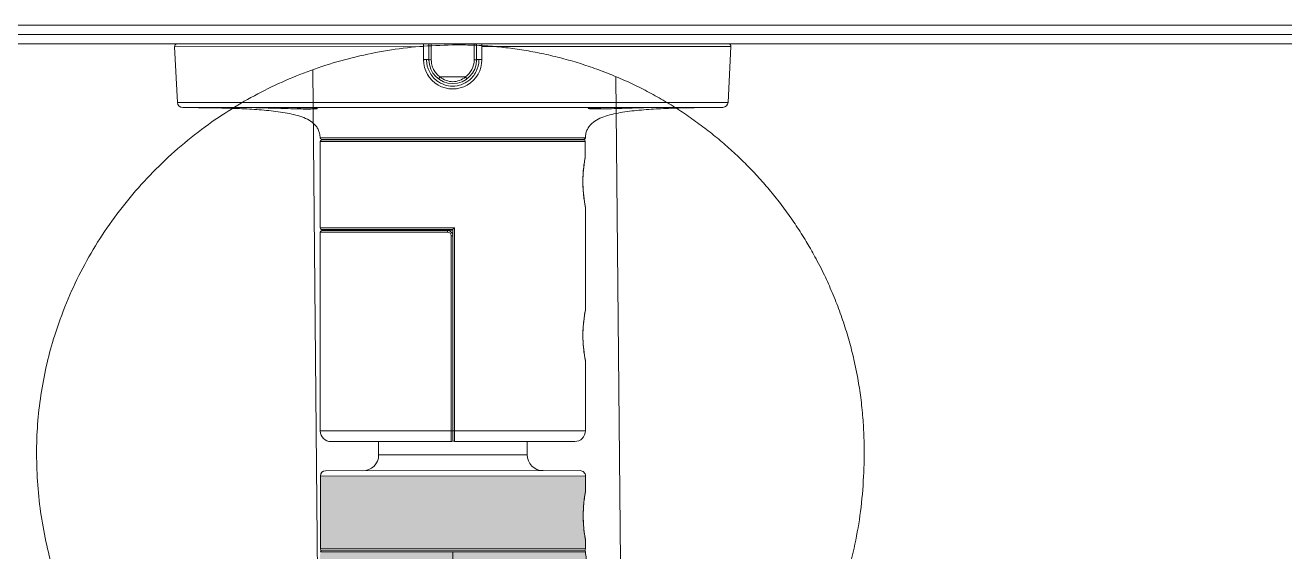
# Model space of a CAD drawing. Header units: inches. Extents: x 0.9 to 36.3, y 0.7 to 23.3.
# Drawn here: x 17.9165 to 18.1405, y 7.2178 to 7.3114 of the extents above; entities that cross this region are included whole.
import ezdxf

# ---------------------------------------------------------------- set-up
doc = ezdxf.new("R2010")
doc.units = ezdxf.units.IN
doc.layers.add('CCTV', color=38, linetype='Continuous', lineweight=0)
doc.layers.add('Receptacles', color=170, linetype='Continuous', lineweight=15)
doc.layers.add('PDF_Geometry', color=7, linetype='Continuous', lineweight=9, true_color=0x777777)

msp = doc.modelspace()

# ---------------------------------------------------------------- hatches: boundary and pattern name
at = {"layer": 'CCTV', "linetype": 'ByBlock', "ltscale": 0.001, "transparency": 33554559}
h = msp.add_hatch(color=256, dxfattribs=at)
h.paths.add_polyline_path([(17.98217609498237, 7.231224787635432), (17.969014507639, 7.231219945545893), (17.96901925871673, 7.218305743076437), (17.98229818891895, 7.218310628335891)])
h.paths.add_polyline_path([(18.00623159200993, 7.231233637545964), (17.98217609498237, 7.231224787635432), (17.98229818891895, 7.218310628335891), (18.00635368594651, 7.218319478246423)])
h.paths.add_polyline_path([(18.01580583590299, 7.222660397056694), (18.01575516850992, 7.224167321126314), (18.01575038228493, 7.224167319362001, -0.01661325412865266), (18.01580049588531, 7.225686806362225, -0.02587528531931928), (18.01608930032993, 7.228118149041117, -0.003239598844110951), (18.01614530025248, 7.228434004632236), (18.01614766005189, 7.228446786876345), (18.01614663343993, 7.231237285245678), (18.00623159200993, 7.231233637545964), (18.00635368594651, 7.218319478246423), (18.01615138451768, 7.218323082776218), (18.0161508087379, 7.219888145894144), (18.01614608865216, 7.219939484800635), (18.0160878455309, 7.220270283832809), (18.01594555516673, 7.22122593912229)])
edge = h.paths.add_edge_path()
edge.add_spline(control_points=[(18.02202316602675, 7.21050130903677), (18.0212172985681, 7.210705152164126), (18.01966456663593, 7.211385377593272), (18.01777016642028, 7.213069212021777), (18.01652281698756, 7.215276146169712), (18.01618685127097, 7.216937317003731), (18.01615651539999, 7.217768081979022)], knot_values=[0, 0, 0, 0, 0.2500887094000001, 0.5000205839, 0.7498902398, 1, 1, 1, 1], degree=3, periodic=0)
edge.add_line((18.01615651617797, 7.217768068218069), (17.99258552577902, 7.217759471479943))
edge.add_line((17.99258552577902, 7.217759471479942), (17.99258820000835, 7.210490480043376))
edge.add_spline(control_points=[(17.99258820000906, 7.210490480043378), (17.99461464360553, 7.210491225562988), (17.99853263438072, 7.210493467880619), (18.0033245535409, 7.210487215661351), (18.0069099005028, 7.210474281983151), (18.00936630838224, 7.210464316543506), (18.011648624248, 7.210457128136541), (18.01373907599886, 7.210454826572056), (18.01561492727497, 7.21045743308491), (18.01725636388134, 7.210463777435484), (18.0184721882561, 7.210472503139092), (18.01932252406289, 7.210480406335938), (18.01987008016184, 7.210485849046114), (18.02035764201934, 7.210490526923683), (18.02078447807063, 7.210494400706667), (18.02114956526849, 7.210497387939801), (18.02145142877833, 7.210499585472286), (18.02166342704776, 7.210500488991761), (18.02179972049552, 7.210501197643394), (18.02187846645923, 7.210500856118463), (18.02193651524638, 7.210502306475915), (18.02198642210082, 7.210499206923627), (18.02200172387324, 7.210504698246952), (18.02202494260231, 7.210498955158974), (18.02202316602675, 7.21050130903677)], knot_values=[0, 0, 0, 0, 0.2065328151, 0.3993171763, 0.4883866559, 0.5719495552, 0.6496735167000001, 0.7209987322, 0.7850059128, 0.8408581334, 0.8882930528, 0.9089243424, 0.9275270456, 0.9441022718, 0.9586178195, 0.9710331638, 0.9813077875, 0.9893982376, 0.9926073148, 0.9952492549, 0.9973167772, 0.9988025987, 0.9996994351, 1, 1, 1, 1], degree=3, periodic=0)
edge = h.paths.add_edge_path()
edge.add_line((17.99258552577902, 7.217759471479942), (17.96901454411089, 7.217750874744999))
edge.add_spline(control_points=[(17.96901453563431, 7.217750722832806), (17.96898480935096, 7.216919937122151), (17.96865006367469, 7.215258522838225), (17.96740433759598, 7.213050676662734), (17.96551117863127, 7.211365452991588), (17.96395894997952, 7.210684086751927), (17.96315323398797, 7.210479651050191)], knot_values=[0, 0, 0, 0, 0.2501097612, 0.4999794149, 0.7499112907, 1, 1, 1, 1], degree=3, periodic=0)
edge.add_spline(control_points=[(17.96315323398797, 7.210479651050095), (17.96316472592038, 7.210482093280975), (17.96321195972134, 7.210476316805464), (17.96331538771596, 7.210481861647603), (17.96348737542998, 7.210478335484714), (17.96372482998081, 7.210478681748077), (17.96402688847063, 7.210476255402705), (17.96455452981338, 7.210472531622477), (17.96536633853507, 7.210465233380111), (17.96652170829353, 7.210454618015133), (17.96792006334629, 7.210445632285809), (17.96956150300034, 7.210440487945993), (17.97143735605025, 7.210439266856239), (17.97352780552656, 7.210443093330825), (17.97668403408102, 7.210455430185553), (17.98103195487979, 7.210477785164505), (17.98664376541533, 7.210489048226632), (17.99056175641249, 7.210489734523785), (17.99258820000906, 7.210490480043378)], knot_values=[0, 0, 0, 0, 0.001197401200000003, 0.004750744600000023, 0.0106017612, 0.01869221139999999, 0.02896683519999999, 0.0413821795, 0.07247295249999997, 0.1117069439, 0.1591418637000001, 0.2149940846, 0.2790012658, 0.3503264817, 0.4280504438, 0.6006828208, 0.7934671834, 1, 1, 1, 1], degree=3, periodic=0)
edge.add_line((17.99258820000835, 7.210490480043378), (17.99258552577902, 7.217759471479942))
edge = h.paths.add_edge_path()
edge.add_spline(control_points=[(18.02202316602675, 7.21050130903677), (18.02202494260231, 7.210498955158974), (18.02200172387324, 7.210504698246952), (18.02198642210082, 7.210499206923627), (18.02193651524638, 7.210502306475915), (18.02187846645923, 7.210500856118463), (18.02179972049552, 7.210501197643394), (18.02166342704776, 7.210500488991761), (18.02145142877833, 7.210499585472286), (18.02114956526849, 7.210497387939801), (18.02078447807063, 7.210494400706667), (18.02035764201934, 7.210490526923683), (18.01987008016184, 7.210485849046114), (18.01932252406289, 7.210480406335938), (18.0184721882561, 7.210472503139092), (18.01725636388134, 7.210463777435484), (18.01561492727497, 7.21045743308491), (18.01373907599886, 7.210454826572056), (18.011648624248, 7.210457128136541), (18.00936630838224, 7.210464316543506), (18.0069099005028, 7.210474281983151), (18.0033245535409, 7.210487215661351), (17.99853263438072, 7.210493467880619), (17.99461464360553, 7.210491225562988), (17.99258820000906, 7.210490480043378)], knot_values=[0, 0, 0, 0, 0.0003005649, 0.0011974013, 0.0026832228, 0.0047507451, 0.0073926852, 0.0106017624, 0.0186922125, 0.0289668362, 0.0413821805, 0.0558977282, 0.0724729544, 0.0910756576, 0.1117069472, 0.1591418666, 0.2149940872, 0.2790012678, 0.3503264833, 0.4280504448, 0.5116133441, 0.6006828237, 0.7934671849, 1, 1, 1, 1], degree=3, periodic=0)
edge.add_line((17.99258820000835, 7.210490480043374), (17.99259582947527, 7.189752344690952))
edge.add_line((17.99259582947527, 7.189752344690953), (18.03817027907172, 7.189769111328578))
edge.add_arc((18.01677699270262, 7.189761240833631), 0.02139328781685965, 0.0210788616115531, 75.8048571540852)
edge = h.paths.add_edge_path()
edge.add_spline(control_points=[(17.99258820000906, 7.210490480043378), (17.99056175641249, 7.210489734523785), (17.98664376541533, 7.210489048226632), (17.98103195487979, 7.210477785164505), (17.97668403408102, 7.210455430185553), (17.97352780552656, 7.210443093330825), (17.97143735605025, 7.210439266856239), (17.96956150300034, 7.210440487945993), (17.96792006334629, 7.210445632285809), (17.96652170829353, 7.210454618015133), (17.96536633853507, 7.210465233380111), (17.96455452981338, 7.210472531622477), (17.96402688847063, 7.210476255402705), (17.96372482998081, 7.210478681748077), (17.96348737542998, 7.210478335484714), (17.96331538771596, 7.210481861647603), (17.96321195972134, 7.210476316805464), (17.96316472592038, 7.210482093280975), (17.96315323398797, 7.210479651050095)], knot_values=[0, 0, 0, 0, 0.2065328166, 0.3993171792, 0.5719495562, 0.6496735183, 0.7209987342, 0.7850059154, 0.8408581363, 0.8882930561, 0.9275270475, 0.9586178205, 0.9710331648, 0.9813077886, 0.9893982388, 0.9952492554, 0.9988025988, 1, 1, 1, 1], degree=3, periodic=0)
edge.add_arc((17.96841466624802, 7.189743448548493), 0.021393287816862, 104.2373005708266, 180.0210788621884)
edge.add_line((17.94702137987892, 7.189735578053329), (17.99259582947527, 7.189752344690952))
edge.add_line((17.99259582947527, 7.189752344690953), (17.99258820000835, 7.210490480043378))

# ---------------------------------------------------------------- linework, layer by layer
at = {"layer": 'CCTV', "linetype": 'ByBlock'}
for p, q in [((17.98736101442898, 7.307556082224023), (17.94308975049501, 7.307539795022622)), ((17.94361352705135, 7.297615403545946), (17.94308975049501, 7.307539795022622)), ((17.98736777299096, 7.308052072430412), (17.98736881337252, 7.305224146037384)), ((17.9883104155065, 7.30805242054157), (17.98831145588895, 7.305224491712837)), ((17.98874402204169, 7.308052579403073), (17.98874507149872, 7.305199984401535)), ((17.99636165090615, 7.305202786776873), (17.99636060144925, 7.308055381383062)), ((17.99679523853308, 7.305227612967576), (17.99679419815066, 7.308055541687535)), ((17.99773684066717, 7.308055887164373), (17.99773788104876, 7.305227960684425)), ((18.04201522810642, 7.307576189266532), (17.99774396417143, 7.307559902065131)), ((18.04149875397007, 7.297651415086149), (18.04201522810642, 7.307576189266532)), ((17.99030258295633, 7.302159727773246), (17.99480636695895, 7.302161384695383)), ((17.94361352705135, 7.297615403545946), (18.04149875397007, 7.297651415086245)), ((17.94455096314238, 7.296722140548384), (18.01676713793972, 7.296749305942514)), ((17.95748435309604, 7.296723297334163), (17.9578760956643, 7.296725121396504)), ((17.95780566433046, 7.296724912997346), (17.95779108632419, 7.296724865006057)), ((17.9578760956643, 7.296725121396504), (17.95851377373124, 7.296726193497507)), ((17.95851377373124, 7.296726193497507), (17.95946659350118, 7.296726450119527)), ((17.95932286151449, 7.296726473036893), (17.95929769193727, 7.296726475401412)), ((17.95946659350118, 7.296726450119527), (17.96080932578356, 7.296725319425208)), ((17.96159136926831, 7.296723825194318), (17.9615245873187, 7.296723981192029)), ((17.96411613903396, 7.29671215709496), (17.96409581923575, 7.296712312241842)), ((17.96643291679435, 7.296681578877136), (17.96637140938716, 7.296682876540606)), ((18.04056197434316, 7.296757462568332), (18.01676713793972, 7.296749305942514)), ((18.02222218241094, 7.29674126278749), (18.02144696611393, 7.29673654642667)), ((18.02222225698214, 7.296741283893825), (18.0229597801382, 7.296744638552662)), ((18.0229597801382, 7.296744638552662), (18.02421658073791, 7.296748483427764)), ((18.02421658073791, 7.296748483427764), (18.02566584713716, 7.296750817529537)), ((18.02566584713716, 7.296750817529537), (18.02666737247386, 7.296751228457213)), ((18.02666737247386, 7.296751228457213), (18.02731518655899, 7.296750458090587)), ((18.01613112426323, 7.291347029535752), (17.96898610399924, 7.291329670234228)), ((18.01612414409004, 7.290702777125007), (17.96899324280795, 7.290685437875728)), ((17.96899888993942, 7.275335615520811), (17.96899324280795, 7.290685437875728)), ((17.96925200572537, 7.29106424020865), (18.0158654266659, 7.291081406067155)), ((17.97108188558339, 7.290969015309644), (17.96925200572537, 7.29106424020865)), ((17.9692759014379, 7.290968347846652), (18.01584127732952, 7.290985478936355)), ((18.01403506364942, 7.290984805561214), (18.01586510529981, 7.291081389106536)), ((18.01612513277122, 7.28801538077923), (18.01612414409004, 7.290702777125007)), ((18.01611651776304, 7.287922807121577), (18.01611641004101, 7.287922261445983)), ((18.0161255705794, 7.288015380576914), (18.01611651788168, 7.287922807724621)), ((18.01574715931398, 7.285104708150692), (18.0157474619858, 7.285113483603601)), ((18.01589730349156, 7.28658310176654), (18.01589785261049, 7.286588487425499)), ((18.01568502079214, 7.283553781719865), (18.01569366686473, 7.283553784909296)), ((18.01574863559156, 7.281993760225186), (18.01569366686464, 7.283553784909296)), ((18.01590009449543, 7.280519171428066), (18.01574735461138, 7.282012322228278)), ((18.01589951204827, 7.280524842075485), (18.0158981577919, 7.28053348904991)), ((18.01605568676479, 7.279528263426643), (18.01590009449543, 7.280519171428066)), ((18.01611964278198, 7.279185527526815), (18.0160548029622, 7.279533304094171)), ((18.01610626487231, 7.279210451167868), (18.01611133229004, 7.279183469274498)), ((18.01611973789405, 7.279185047914881), (18.01611964285739, 7.279185527809362)), ((18.01612885304318, 7.279092509031829), (18.01611973800549, 7.279185047350667)), ((18.01612143479552, 7.279129524305093), (18.01612427446694, 7.279115380513728)), ((18.01613518832836, 7.260682740070342), (18.01612841545629, 7.279092508545995)), ((17.96899888993942, 7.275335615520811), (17.99285060794821, 7.275344390461951)), ((17.99161067502121, 7.274590061071214), (17.96899926761144, 7.274581742434838)), ((17.96901227246598, 7.239232431424552), (17.96899926761144, 7.274581742434838)), ((17.96928152048088, 7.275052926706261), (17.99256446752177, 7.275061492399081)), ((17.99162187254925, 7.274872617093846), (17.96928161651118, 7.274864398212857)), ((17.9720149050271, 7.274865403777563), (17.97196440460875, 7.274915867018484)), ((17.99256449522925, 7.274923445700344), (17.97196441357809, 7.274915867021788)), ((17.99256486077502, 7.273930311715949), (17.99227831265224, 7.273930206296162)), ((17.99229025170599, 7.241789677011264), (17.99227831265224, 7.273930206296162)), ((17.99256444461806, 7.275061494032654), (17.9925782123403, 7.237638584504714)), ((17.99256486077235, 7.273930318958646), (17.99257821233967, 7.237638586200999)), ((17.99285061516683, 7.275344395188659), (17.99286390257893, 7.239241182184545)), ((18.01612651994663, 7.260589918854146), (18.01612641186984, 7.260589372793438)), ((18.01613562270052, 7.260682739859968), (18.01612652006707, 7.260589919464165)), ((18.01590645671933, 7.25924838735075), (18.01590700643765, 7.2592537664316)), ((18.01569352722782, 7.256217148168654), (18.01570220071048, 7.256217151368554)), ((18.0157573081791, 7.254656525166313), (18.01570220071039, 7.256217151368554)), ((18.01575583203957, 7.257768697791557), (18.01575613516923, 7.257777467285434)), ((18.01590924802984, 7.2531806382017), (18.01575602683882, 7.254675053600904)), ((18.01590866538105, 7.253186297833983), (18.01590731075427, 7.253194925998601)), ((18.0160654191179, 7.252188470564539), (18.01590924802984, 7.2531806382017)), ((18.01612964748241, 7.251845149875239), (18.01606453509662, 7.252193500737368)), ((18.01611450929538, 7.251879179685526), (18.016121214536, 7.25184356255277)), ((18.01612974283729, 7.251844670261699), (18.0161296475581, 7.251845150143817)), ((18.01613890809686, 7.251751883816498), (18.01612974295035, 7.251844669690771)), ((18.0161303332924, 7.25179453239989), (18.01613426581375, 7.25177500269981)), ((18.0161430734349, 7.239249737311676), (18.0161384739509, 7.251751883325342)), ((17.99229130406147, 7.239240971446941), (17.99229025170599, 7.241789677011264)), ((17.96901227246598, 7.239232431424552), (17.9925776227905, 7.239241076782333)), ((17.99257762314547, 7.239241076863612), (18.01614307342343, 7.239249768470264)), ((17.97089783517842, 7.237347815597149), (17.99229552309703, 7.237355687711512)), ((17.97938171965541, 7.237350936780574), (17.97938258664039, 7.234994330511364)), ((17.99286111028672, 7.237355895788527), (18.01425881874787, 7.23736376791045)), ((18.00577491310158, 7.237360646719234), (18.00577578008595, 7.235004042076826)), ((17.97938258656848, 7.234994525989032), (17.97938905012533, 7.234994431441498)), ((17.97938905012533, 7.234994431441498), (18.00577578008595, 7.235004042076826)), ((18.01614663343993, 7.231237285245678), (17.969014507639, 7.231219945545893)), ((17.969014507639, 7.231219945545893), (17.96901925871673, 7.218305743076437)), ((18.01520364412993, 7.232179580967697), (17.96995680336101, 7.232162934855909)), ((18.01614663343993, 7.231237285245678), (18.01614766005189, 7.228446786857573)), ((18.01608436332425, 7.228060922159772), (18.01614297910444, 7.228395442448432)), ((18.01613609923948, 7.228381685105239), (18.01614766005189, 7.228446786857573)), ((18.01614297904668, 7.228395442135072), (18.01614293556144, 7.228395206675875)), ((18.01614766005189, 7.22844678685721), (18.01614297910444, 7.228395442448432)), ((18.01614530024472, 7.228434004590168), (18.01614766004973, 7.228446786864643)), ((18.01579796836138, 7.225648182583678), (18.01579986818643, 7.225677351363744)), ((18.01575038228497, 7.224167319362001), (18.01575516851001, 7.224167321126314)), ((18.01580611231584, 7.222652176125136), (18.01575516850992, 7.224167321126314)), ((18.01594555516673, 7.22122593912229), (18.01580504026786, 7.22266856561618)), ((18.0159451059201, 7.221230534066235), (18.01594406867056, 7.221237515385111)), ((18.0160878455309, 7.220270283832809), (18.01594555516673, 7.22122593912229)), ((18.01608768170714, 7.220271384111486), (18.01608723187345, 7.220273940237101)), ((18.01614605565141, 7.219939672232455), (18.0160878455309, 7.220270283832809)), ((17.96901485802486, 7.217750874859489), (18.01615613473952, 7.217768068078952)), ((17.96901925871673, 7.218305743076437), (18.01615138451768, 7.218323082776218)), ((18.01587354901047, 7.218040187768684), (17.96929731551833, 7.218023052579211)), ((17.96932258940826, 7.218023061877366), (18.01586855870841, 7.218040185932773)), ((18.0161508087379, 7.219888145872938), (18.01613919415339, 7.219953221865373)), ((18.01614608687205, 7.219939503819065), (18.01614605565131, 7.219939672232838)), ((18.0161508087379, 7.219888145894158), (18.01614608693476, 7.219939503480207)), ((18.0161508087379, 7.219888145872938), (18.01614839409795, 7.219901194266674)), ((18.0161508087379, 7.219888145872938), (18.01615138451768, 7.218323082776218)), ((17.99258552575279, 7.217759542761671), (17.99259582947527, 7.189752344690957))]:
    msp.add_line(p, q, dxfattribs=at)
at = {"layer": 'CCTV', "linetype": 'ByBlock', "ltscale": 0.001}
msp.add_line((17.94356024335175, 7.308035956488714), (18.04154437030599, 7.308072004413903), dxfattribs=at)
at = {"layer": 'CCTV', "linetype": 'ByBlock'}
for points in [[(17.96080932578356, 7.296725319425208), (17.96196092626705, 7.296722853532428), (17.96261741404086, 7.296720611677122), (17.96331973214809, 7.296717325810336), (17.96408349291092, 7.296712394439014), (17.964909344021, 7.296704909521361), (17.9656698657245, 7.296695218453758), (17.96629592415599, 7.296684333760789), (17.96681882574207, 7.296672324762531), (17.96725298114888, 7.29665932613195), (17.96760402370959, 7.296645697451988), (17.96788002130776, 7.296631731304897), (17.96808936466577, 7.296617757051097), (17.96823773646057, 7.29660434099628), (17.96832848804528, 7.296592555110722)], [(18.01676718922443, 7.296607197190484), (18.01678177750626, 7.296609941149251), (18.01685967900642, 7.296620495838225), (18.01699308570584, 7.296633316739586), (18.01718191437052, 7.296646810144486), (18.01743095898014, 7.296660414643542), (18.01774704378752, 7.296673839106452), (18.01813772160276, 7.296686839141456), (18.01860911984369, 7.296699115761223), (18.01916835335614, 7.296710419157753), (18.0198391232538, 7.296720739287819), (18.02062552329584, 7.296729711619095), (18.02144696611393, 7.29673654642667)], [(18.02731518655899, 7.296750458090587), (18.02768858296556, 7.296748620357706), (18.02776216847875, 7.296747786029153), (18.02781266588612, 7.296746884231291), (18.02783960070474, 7.296746072055159)], [(18.01569366643319, 7.283553784915833), (18.01574625681495, 7.28509579499749), (18.0158960199641, 7.286574867883607), (18.01605189910256, 7.287574839216811), (18.01611651788168, 7.287922807724621)], [(18.01570220027319, 7.25621715137518), (18.01575492858787, 7.257759795943029), (18.01590517160395, 7.25924016355482), (18.01606162897206, 7.260241376000367), (18.01612652006707, 7.260589919464165)], [(18.01575516851001, 7.224167321126226), (18.01580391840842, 7.225665850231012), (18.01594189263572, 7.227097099688462), (18.01608436332425, 7.228060922159772)]]:
    msp.add_lwpolyline(points, dxfattribs=at)
for centre, radius, start, end in [((17.94356041674875, 7.307564635230706), 0.0004713212899053322, 90.02107886189712, 183.0210788595095), ((18.04154454370299, 7.307600683155895), 0.0004713212899053322, 357.0210788642844, 90.02107886189712), ((17.9925533472108, 7.305226052903256), 0.005184534188958653, 180.021078861897, 0.0210834397502321), ((17.99258401726765, 7.30525137557264), 0.00469628299137632, 180.0289582177111, 181.5115554767764), ((17.9925533472108, 7.305226052903256), 0.004241891609147989, 180.021078861897, 0.02107199114614511), ((17.99252335022472, 7.30525164386872), 0.004695591238774982, 358.5249756340183, 0.009657995596492554), ((17.9445549199172, 7.297664777946894), 0.0009426385571777193, 183.0300645343114, 269.7599860866786), ((17.9572308800604, 7.297184001171773), 0.0004664843790165359, 269.6601476703532, 272.8540846686445), ((17.95916276937906, 6.713160243638717), 0.5835662473599202, 89.98675301522552, 90.13324358984853), ((17.95929009008442, 6.29507700157548), 1.00164947199758, 89.87218346276099, 89.99812542739956), ((17.96075817919156, 6.843070954093649), 0.4536536362288094, 89.57845722373814, 89.89476927340628), ((17.9685043373678, 7.297024939837732), 0.0004714702575975047, 227.0530412658312, 268.5620084876032), ((18.01660838485036, 7.297042637121292), 0.0004714702579745618, 271.4801490202595, 312.9891124344527), ((18.0278817221372, 7.297209988975267), 0.0004664800570003075, 267.1854359053106, 270.3820034880413), ((18.04055732502972, 7.29770009680532), 0.0009426385571777193, 270.2822351223016, 357.0120931953398), ((17.96926807150785, 7.291346636154424), 0.0002827929504058902, 183.4366570644659, 266.6866354914861), ((17.96927600539389, 7.290685555125174), 0.0002827927403851234, 90.02106281204894, 180.0210628120435), ((18.01584145531155, 7.290702673303416), 0.0002827927403851234, 0.02106281204354413, 90.02106281204894), ((18.0158488274699, 7.291363773714204), 0.000282792942299164, 273.3552563059255, 356.6055298128781), ((18.01237673043901, 7.288742162051596), 0.003819014578047952, 348.4132268611048, 348.6355607623792), ((17.96928133066876, 7.27533554607677), 0.0002827838877458636, 179.9736711812111, 270.0379379431998), ((17.96928179244142, 7.274581598322692), 0.0002827939678942909, 90.03845289926828, 179.9732603573678), ((17.97163125287143, 7.274582469840565), 0.0004713212899053322, 45.02109779181691, 90.02107886189712), ((17.99162221825545, 7.273929974577447), 0.0009426425798106644, 0.02093220697434084, 90.02107886189712), ((17.97089728574409, 7.239233076678778), 0.001885289618414995, 180.0210009058073, 270.0166971086092), ((18.01425828693427, 7.239249012323109), 0.001885270000420417, 270.0161659073401, 0.0213534663029196), ((17.99229541958548, 7.237638480466513), 0.0002827927739431992, 270.0210788618972, 0.02142252853682874), ((17.99286100457992, 7.23763868962911), 0.0002827922539815523, 180.0212989713325, 270.021183156986), ((17.97655438902412, 7.234993434314957), 0.002828019375979518, 270.0227029339988, 0.0211125548526507), ((18.0086039767912, 7.235005238468782), 0.002828018469157356, 180.0210777899759, 270.0195100450109), ((17.96995715015502, 7.231220292339893), 0.0009426425798106644, 90.02107886189712, 180.021078861897), ((18.01520399092392, 7.231236938451678), 0.0009426425798106644, 0.021078861897063, 90.02107886189712), ((18.03942014476764, 7.224113995587318), 0.02367195697568148, 170.26149513018, 176.2132860238575), ((18.04049163577326, 7.223954605449793), 0.02475498071753646, 169.5749349076788, 170.317393626737), ((18.03863471171353, 7.224173150223796), 0.02288433017144392, 176.3043813266927, 180.014598602503), ((18.04169016294035, 7.224612272018119), 0.02597260497487881, 189.7575485193517, 190.4505250803573), ((17.96929745240671, 7.217740267720197), 0.0002827933805336994, 90.03492954425411, 177.8504202951066), ((17.96930205147154, 7.218305847114637), 0.0002827927739431992, 180.021078861897, 270.0210788618972), ((18.01586859176286, 7.218322978738017), 0.0002827927739431992, 270.0210788618972, 0.021078861897063), ((18.01587360870261, 7.217757271267045), 0.0002827918329031119, 2.183955608162958, 90.0094366477458)]:
    msp.add_arc(centre, radius, start, end, dxfattribs=at)
for points, knots in [([(17.98736881337393, 7.305224144249765), (17.98736880867801, 7.305227479684023), (17.98738680104515, 7.305230333897244), (17.98741070138645, 7.305235297765785), (17.98746276175604, 7.305239098495525), (17.98752903409717, 7.305243166946399), (17.98761168881485, 7.305246094214125), (17.98773256515899, 7.305248860605536), (17.98782559102707, 7.305249309499631), (17.98788745498558, 7.305249003830061)], [0, 0, 0, 0, 0.0192169586, 0.0742979011, 0.1698820137, 0.3023098715, 0.464507381, 0.6435695132, 1, 1, 1, 1]), ([(17.98788745498593, 7.305249003357604), (17.98794113697223, 7.305248738120357), (17.9880201446042, 7.305247676401121), (17.98812113467109, 7.305244484783083), (17.9881867829945, 7.305241492906694), (17.98823862684158, 7.305237852680476), (17.98827875134434, 7.30523414344543), (17.98829771070481, 7.305230227551954), (17.98831145564292, 7.305227200247922), (17.98831145588901, 7.305224491537802)], [0, 0, 0, 0, 0.3779561035, 0.5558412837, 0.712392186, 0.8381444048, 0.9283634277, 0.9809291515, 1, 1, 1, 1]), ([(17.98972132468699, 7.301505832680887), (17.98917283137876, 7.301928781595196), (17.98825433515433, 7.303037473774301), (17.9879076727094, 7.304433498139874), (17.9878893684641, 7.305127494391007)], [0, 0, 0, 0, 0.4994189561, 1, 1, 1, 1]), ([(17.9883114558888, 7.305224492628051), (17.98831145571103, 7.305221678427854), (17.98832587538977, 7.305218696918859), (17.98834552621596, 7.305214626988688), (17.98838721925514, 7.305210932672358), (17.98844075921846, 7.305207253997198), (17.98850819512217, 7.30520429358315), (17.98861084179124, 7.305201182340154), (17.98869088604651, 7.305200192768966), (17.98874507149714, 7.305199984326121)], [0, 0, 0, 0, 0.0193771503, 0.0729541941, 0.1646708853, 0.2918838851, 0.449279287, 0.6269038075, 1, 1, 1, 1]), ([(17.99030258295632, 7.302159727773253), (17.99006467420541, 7.302333965185602), (17.98962564145024, 7.302736776309638), (17.98912682557605, 7.303477127375034), (17.98881634670936, 7.30431379437111), (17.98874609527711, 7.304905374753462), (17.98874503078185, 7.305199984632578)], [0, 0, 0, 0, 0.2500773713, 0.5001500617, 0.7501573115, 1, 1, 1, 1]), ([(17.99636169648716, 7.305202787272316), (17.99636186700067, 7.304618143958821), (17.9960786108998, 7.303429925509802), (17.99528080225841, 7.302506121108406), (17.99480636334768, 7.302161389577131)], [0, 0, 0, 0, 0.4992255516, 1, 1, 1, 1]), ([(17.99721738553576, 7.305130773771134), (17.99719952574971, 7.304436828827617), (17.99685396837085, 7.303040830229582), (17.9959365907614, 7.301931565392648), (17.9953886022757, 7.301508263433162)], [0, 0, 0, 0, 0.5006248036, 1, 1, 1, 1]), ([(17.99636165034064, 7.305202787058414), (17.99642097159686, 7.305203057205157), (17.99650450206842, 7.30520421279026), (17.99660732498229, 7.305207632121762), (17.99666751647019, 7.305210408338956), (17.99671568938408, 7.305213787477721), (17.99675649045415, 7.305216969001636), (17.99677734529255, 7.30522159507681), (17.99679526564606, 7.305224028723126), (17.99679523511325, 7.305227614017758)], [0, 0, 0, 0, 0.4085290315, 0.5747755636, 0.7094987199, 0.8213326114, 0.9133240243, 0.975308432, 1, 1, 1, 1]), ([(17.99679523853312, 7.305227613105695), (17.99679523680511, 7.305230321823656), (17.99680897951044, 7.305233359218873), (17.99682793603406, 7.30523728908622), (17.99686805780608, 7.305241027835111), (17.99691989898613, 7.305244706216596), (17.99698554509801, 7.305247746399209), (17.99708653278833, 7.305251012333114), (17.99716553961178, 7.305252132191773), (17.99721922138234, 7.305252436932291)], [0, 0, 0, 0, 0.0190709039, 0.0716366841, 0.1618557473, 0.2876079836, 0.4441588773, 0.622044022, 1, 1, 1, 1]), ([(17.99721922138234, 7.305252436413541), (17.99728108507838, 7.305252787594243), (17.99737411121799, 7.305252407137198), (17.99749498952382, 7.305249729673056), (17.99757764634224, 7.305246863217421), (17.99764392165548, 7.305242843519034), (17.99769598478471, 7.305239081106885), (17.99771988882321, 7.305234134798971), (17.99773788326728, 7.30523129385182), (17.99773788104883, 7.305227958407004)], [0, 0, 0, 0, 0.3564304343, 0.5354925321, 0.6976900173, 0.8301178715, 0.9257020057, 0.9807829919, 1, 1, 1, 1]), ([(17.9953886022757, 7.301508263433162), (17.99498792361336, 7.301198753165428), (17.99407895756913, 7.300707056269365), (17.99255536346292, 7.300453503153102), (17.99103155255121, 7.300705689779422), (17.99012223962192, 7.301196682990346), (17.98972132468699, 7.301505832680887)], [0, 0, 0, 0, 0.2501619803, 0.5000070034, 0.7498544544, 1, 1, 1, 1]), ([(17.99005062525377, 7.301810977845305), (17.990049505181, 7.301809313116957), (17.99004915411268, 7.301807473710818), (17.99004590780558, 7.301804569264368), (17.99004643818764, 7.30180418073507)], [0, 0, 0, 0, 0.7531969491, 1, 1, 1, 1]), ([(17.99030258643103, 7.302159724620745), (17.99024806485681, 7.302085222164363), (17.99016419158802, 7.3019689173136), (17.99007914793676, 7.301853370193486), (17.99005062525377, 7.301810977845305)], [0, 0, 0, 0, 0.6437313694, 1, 1, 1, 1]), ([(17.99480640027768, 7.302161400361181), (17.99449098576885, 7.30189960676867), (17.99377569319585, 7.301476814818633), (17.99255467791435, 7.301252286550904), (17.99133360235915, 7.301475985992282), (17.99061808640501, 7.301898236375058), (17.99030255271555, 7.302159741201036)], [0, 0, 0, 0, 0.2521809433, 0.5000222965, 0.7478760322, 1, 1, 1, 1]), ([(17.99480636776766, 7.302161373378221), (17.99486405024148, 7.302082673614324), (17.99494824008769, 7.301965287535788), (17.99503464602375, 7.301849335331541), (17.9950603876454, 7.301810100634983)], [0, 0, 0, 0, 0.6752581403, 1, 1, 1, 1]), ([(17.9950603876454, 7.301810100634983), (17.99506102599528, 7.301809127679062), (17.99506125241222, 7.301808085070929), (17.99506308158379, 7.301806273776952), (17.99506274573748, 7.301806057969694)], [0, 0, 0, 0, 0.7445699495, 1, 1, 1, 1]), ([(17.96898649842236, 7.291329688284081), (17.96897331061365, 7.291604461558395), (17.96890593412405, 7.29212192248785), (17.96865728147699, 7.29282868614885), (17.96829025035139, 7.293417018700646), (17.96767477696216, 7.294069585116175), (17.96670251842701, 7.294699731099859), (17.96536342338405, 7.29521496027983), (17.96389683108062, 7.295601211156933), (17.96177450140882, 7.295989983026912), (17.95897149953846, 7.296295363001827), (17.95549375733336, 7.296516092227693), (17.95191011383645, 7.296638106195362), (17.94825953689301, 7.296702477183411), (17.94580747422453, 7.296719127101577), (17.94457466122923, 7.29672240345265)], [0, 0, 0, 0, 0.0310427543, 0.0584587669, 0.0839064969, 0.1087014912, 0.1591681831, 0.212962758, 0.2701036595, 0.3300931622, 0.4562920701, 0.5879891685, 0.723293778, 0.8608815074, 1, 1, 1, 1]), ([(17.95722811306455, 7.296717517714969), (17.95721962389047, 7.296715495793647), (17.95730737290219, 7.296712727093345), (17.95731679559344, 7.296711488388821), (17.95734815480994, 7.296710372621272)], [0, 0, 0, 0, 0.2175910134, 1, 1, 1, 1]), ([(17.95723357684111, 7.296718404830871), (17.95723243168036, 7.296718286231217), (17.95723060240658, 7.29671806186772), (17.95722877169116, 7.296717741613273), (17.95722811306455, 7.296717517714969)], [0, 0, 0, 0, 0.6233514435, 1, 1, 1, 1]), ([(17.95779108632419, 7.296724865006064), (17.95765862717445, 7.296724422368245), (17.95748987376707, 7.296724457707958), (17.9573041486018, 7.296720966517805), (17.95725066600448, 7.29672017468596), (17.95723357684111, 7.296718404830871)], [0, 0, 0, 0, 0.7126828553, 0.9075622381, 1, 1, 1, 1]), ([(17.95734815480994, 7.296710372621272), (17.95758291100842, 7.296702019946336), (17.95823590312531, 7.29668615141877), (17.96006846844282, 7.296637327655089), (17.96229180702799, 7.296569054625147), (17.96465153767906, 7.29649527776594), (17.96625280420518, 7.296462023190569), (17.96737223458373, 7.296461157110153), (17.96803081955632, 7.296486902084672), (17.96826862146369, 7.296504446461965), (17.96836262890312, 7.296516735486927)], [0, 0, 0, 0, 0.0639522605, 0.1778234862, 0.4990913553, 0.6695384174, 0.8205538139, 0.9351456764, 0.9741889449, 1, 1, 1, 1]), ([(17.96637140938716, 7.296682876540606), (17.96619984991791, 7.296686440243937), (17.96544814692951, 7.296700046142123), (17.96469634888384, 7.296707707774464), (17.96411613903395, 7.296712157094978)], [0, 0, 0, 0, 0.2282404103, 1, 1, 1, 1]), ([(17.96795580783053, 7.296627756637351), (17.96785677788048, 7.296633895764122), (17.96734944685104, 7.296659776134787), (17.96684156940097, 7.296672822428564), (17.96643291679434, 7.296681578877136)], [0, 0, 0, 0, 0.1953279674, 1, 1, 1, 1]), ([(17.96844002952776, 7.296578199611124), (17.96838637013867, 7.296590152095826), (17.96824294607897, 7.29660674374056), (17.96809957916916, 7.296618317403619), (17.96801078084484, 7.296624226775313)], [0, 0, 0, 0, 0.3818487926, 1, 1, 1, 1]), ([(17.96836262890312, 7.296516735486927), (17.96839650777658, 7.296521164267405), (17.96842268899952, 7.296523140678671), (17.96849880161739, 7.296543947285029), (17.96849250576737, 7.296553616874187)], [0, 0, 0, 0, 0.7475462578, 1, 1, 1, 1]), ([(17.96849250576737, 7.296553616874187), (17.96849409254478, 7.296559026318162), (17.96846957904813, 7.296572765281107), (17.96845391201276, 7.296575107324875), (17.96844002952776, 7.296578199611124)], [0, 0, 0, 0, 0.2838542917, 1, 1, 1, 1]), ([(18.01613041444077, 7.291347032335095), (18.01614339110981, 7.291621625616044), (18.01621031272567, 7.292138790737271), (18.01645811349392, 7.292845319429842), (18.01682422829616, 7.293433669815082), (18.01743844574256, 7.294086476252422), (18.01840909538642, 7.294717299905818), (18.01974641329475, 7.295233609570625), (18.02121126208059, 7.295621021167277), (18.02333129296782, 7.296011550903765), (18.02613156621023, 7.296319197557571), (18.02960614544748, 7.296542705694874), (18.03318671888271, 7.296667602868721), (18.03683428669969, 7.296734815760809), (18.0392843736262, 7.296753393122975), (18.04051620271601, 7.296757632601361)], [0, 0, 0, 0, 0.0310471006, 0.0584685571, 0.0839207897, 0.1087183591, 0.1591847804, 0.2129747516, 0.2701104343, 0.3300947107, 0.4562866185, 0.587980963, 0.7232854936, 0.8608767363, 1, 1, 1, 1]), ([(18.01662056324099, 7.296571322985828), (18.01661302601962, 7.296564873833267), (18.01665556839369, 7.296547506982323), (18.0166857257016, 7.296545053243944), (18.01672117140584, 7.296538577479202), (18.0167395143004, 7.296536107064975)], [0, 0, 0, 0, 0.2348818396, 0.5617515389, 1, 1, 1, 1]), ([(18.02215831331512, 7.296740927076451), (18.02179648232222, 7.296738986895635), (18.0210880758416, 7.296734454589929), (18.0200604476921, 7.296724380257603), (18.01911509265769, 7.296710550344732), (18.01839493073434, 7.296694951578489), (18.01788655868834, 7.296679458476346), (18.01756460379718, 7.296667227092192), (18.01728769489274, 7.296654140167652), (18.01705536292469, 7.296639555367113), (18.01687781491383, 7.296625512553339), (18.01673517600533, 7.296607713534625), (18.01667338916177, 7.296597466085656), (18.0166168897035, 7.296580478964968), (18.01662056324099, 7.296571322985828)], [0, 0, 0, 0, 0.1956440934, 0.3830420209, 0.5556584137, 0.7068580581, 0.7724910228, 0.8307045652, 0.8809527986, 0.9227080304, 0.9556344578, 0.9796935034, 0.9946657787, 1, 1, 1, 1]), ([(18.0167395143004, 7.296536107064975), (18.01682959079702, 7.296523975595447), (18.01705938839538, 7.296506005929389), (18.01770151054696, 7.29648050807406), (18.01879983755747, 7.296480682426212), (18.02037804718569, 7.296513515743255), (18.02154373915605, 7.296550354515437), (18.0221634864378, 7.29657014901308)], [0, 0, 0, 0, 0.0502462626, 0.1273002407, 0.3552737333, 0.6572125892, 1, 1, 1, 1]), ([(18.0221634864378, 7.29657014901308), (18.0233819583512, 7.296609066552678), (18.02502853638624, 7.296661087864683), (18.02690632813286, 7.296712082072128), (18.02756554186536, 7.296728791950764), (18.02779649845894, 7.296737375002907)], [0, 0, 0, 0, 0.6489717292, 0.8769677669, 1, 1, 1, 1]), ([(18.02788483228444, 7.296743512008389), (18.02788622609773, 7.29674500706391), (18.02786882134809, 7.296744292587237), (18.02785733039919, 7.296746759782314), (18.02781793131884, 7.296746723741199), (18.02777213503504, 7.296747923206711), (18.02770969377416, 7.296748467430374), (18.02760177821099, 7.296749416483193), (18.02743435823931, 7.296750147454619), (18.02719707936419, 7.296750778685338), (18.026912203719, 7.296751134469249), (18.02658235136231, 7.29675127872437), (18.02606143145852, 7.296751196946746), (18.02532452287651, 7.296750549826859), (18.0243586060241, 7.296748965484452), (18.02331115780671, 7.296746207026066), (18.02258996161442, 7.296743191580786), (18.02222217906372, 7.296741265522469)], [0, 0, 0, 0, 0.0010828409, 0.0046765605, 0.0107482899, 0.0192521296, 0.0301409403, 0.0433672542, 0.0766419645, 0.1186946637, 0.1691304698, 0.2275387114, 0.2934467576, 0.4450940003, 0.6179306862, 0.8051580938, 1, 1, 1, 1]), ([(18.02779649845894, 7.296737375002907), (18.0278115493139, 7.296737934338649), (18.02782611789862, 7.296738178144151), (18.02789924754851, 7.29674228401923), (18.02788483228444, 7.296743512008389)], [0, 0, 0, 0, 0.5100541274, 1, 1, 1, 1]), ([(18.01568586997801, 7.283553782134467), (18.01568430575279, 7.284082946618314), (18.01572156007057, 7.285071940962476), (18.01585293269386, 7.286386863387518), (18.01599816087076, 7.287329690779375), (18.01608544238565, 7.28781623844324), (18.01611791977378, 7.287975106181042)], [0, 0, 0, 0, 0.356848822, 0.6667082415, 0.8906502348, 1, 1, 1, 1]), ([(18.01612086812756, 7.287989629450125), (18.01612149972594, 7.287992781281661), (18.01612306697823, 7.288001317357773), (18.01612513479201, 7.288009892291266), (18.01612513277123, 7.28801538072212)], [0, 0, 0, 0, 0.3693577303, 1, 1, 1, 1]), ([(18.01568586997801, 7.283553782134467), (18.01568391990534, 7.283284117062292), (18.01569617084719, 7.282754072021179), (18.01573815919043, 7.281981933906801), (18.01579950047348, 7.281264087119775), (18.01589304078006, 7.280477468197125), (18.01600127507945, 7.279774678824305), (18.01608948017949, 7.279288437223498), (18.01612143479551, 7.2791295243051)], [0, 0, 0, 0, 0.1817065761, 0.3570920926, 0.5209940399, 0.6670598973, 0.8907802689, 1, 1, 1, 1]), ([(18.01612427446693, 7.279115380513728), (18.0161248807316, 7.279112347321417), (18.01612620190746, 7.279104737987277), (18.01612841374423, 7.27909716396781), (18.0161284154563, 7.279092508514152)], [0, 0, 0, 0, 0.3991909836, 1, 1, 1, 1]), ([(17.99161046785795, 7.274590043424068), (17.99161045590198, 7.27462608757636), (17.99161080663977, 7.27467847244967), (17.99161223047528, 7.274744950213799), (17.9916134856524, 7.27478748393567), (17.99161537121299, 7.274821413694751), (17.99161655785681, 7.274849034526595), (17.99161949798327, 7.274861703809597), (17.99161985808724, 7.274872590183959), (17.99162182396844, 7.274872605625232)], [0, 0, 0, 0, 0.3816941251, 0.5542113916, 0.7053380936, 0.8294312701, 0.9219478261, 0.9791814101, 1, 1, 1, 1]), ([(17.99227821526195, 7.273930645297655), (17.99227777613279, 7.274016937020479), (17.99224352039045, 7.27419162261152), (17.99209290944669, 7.274410325745594), (17.99187136938371, 7.274556547206595), (17.99169694364866, 7.274589012174564), (17.99161067502121, 7.274590061071221)], [0, 0, 0, 0, 0.2500163783, 0.5000284839, 0.7500352991, 1, 1, 1, 1]), ([(17.99285061516681, 7.275344395188666), (17.99281888700279, 7.275312832539472), (17.99277177499795, 7.275266239113792), (17.99271025942647, 7.275205384025012), (17.99266755480379, 7.275163146642628), (17.99263441855872, 7.275130310585466), (17.9926105978473, 7.275106821471843), (17.99259563385741, 7.275091844582603), (17.99258307034795, 7.275079972299475), (17.99257396575869, 7.275069772153413), (17.99256754547591, 7.275065869090723), (17.99256540149573, 7.275061299546005), (17.99256444498177, 7.275061470328433)], [0, 0, 0, 0, 0.3336338814, 0.4939741432, 0.6450604206, 0.7814514372, 0.8416204563, 0.8946763314, 0.9387484864, 0.971951295, 0.9927564964, 1, 1, 1, 1]), ([(18.01569437645697, 7.256217148587714), (18.01569276215047, 7.256757284335967), (18.01573134118188, 7.25776383369311), (18.01586767128543, 7.259094796503925), (18.01601318339146, 7.260032805382709), (18.01610090573188, 7.260507751861487), (18.016130847834, 7.260656639551138)], [0, 0, 0, 0, 0.3627309056, 0.6756838113, 0.8980123214, 1, 1, 1, 1]), ([(18.016130847834, 7.260656639551138), (18.0161314905102, 7.260659835270909), (18.01613308469636, 7.260668486839888), (18.01613519037517, 7.260677177779494), (18.01613518832838, 7.260682740000027)], [0, 0, 0, 0, 0.3695001774, 1, 1, 1, 1]), ([(18.01569437645697, 7.256217148587714), (18.01569241201356, 7.255948990254458), (18.01570456890226, 7.255421808917314), (18.01574623299712, 7.254653567098531), (18.01580708118576, 7.253938704869812), (18.01590020449455, 7.253153169307543), (18.01600881072337, 7.252447018345732), (18.01609765151154, 7.251956830659124), (18.01613033329238, 7.25179453239989)], [0, 0, 0, 0, 0.180755666, 0.3552886022, 0.5185461889, 0.6642500334, 0.8884077156, 1, 1, 1, 1]), ([(18.01613426581375, 7.251775002699821), (18.01613488166276, 7.251771931031504), (18.01613621944645, 7.251764238733747), (18.01613847220774, 7.251756584327802), (18.01613847395087, 7.251751883386733)], [0, 0, 0, 0, 0.3999108509, 1, 1, 1, 1]), ([(17.99229551391042, 7.237355697158035), (17.9922947529282, 7.237355701810928), (17.99229618298686, 7.237360552342407), (17.99229453736036, 7.237365603579585), (17.99229522689713, 7.237377911659509), (17.99229468648623, 7.237393271092872), (17.99229466200083, 7.237413692980679), (17.99229434506506, 7.237449370834549), (17.99229409139198, 7.237504790698386), (17.99229373874307, 7.237583614892491), (17.99229342202567, 7.237678428442907), (17.99229310784121, 7.237788283308644), (17.99229269345242, 7.23796166851743), (17.99229224114404, 7.23820695707772), (17.9922918121355, 7.238528737993756), (17.99229149340605, 7.238877877710094), (17.99229136544648, 7.239118379174739), (17.99229132034203, 7.239240971468584)], [0, 0, 0, 0, 0.0012109477, 0.0048241821, 0.0108291464, 0.0192135303, 0.0299644826, 0.0430575512, 0.076115337, 0.1180707694, 0.1685244578, 0.2269772203, 0.2928839515, 0.4444255165, 0.6172981848, 0.8049230407, 1, 1, 1, 1]), ([(17.99286390397608, 7.239241177632008), (17.99286394918614, 7.239118614251693), (17.99286401952392, 7.238878104124838), (17.9928639829645, 7.238528971267025), (17.99286379794426, 7.238207163566306), (17.99286353323617, 7.237961892051215), (17.99286324691715, 7.237788503116201), (17.9928630116524, 7.237678650516164), (17.99286276095936, 7.237583837429208), (17.99286246242515, 7.237505012292585), (17.99286224572462, 7.237449588382121), (17.99286194883256, 7.237413908107476), (17.99286193269234, 7.23739348184189), (17.99286139627342, 7.237378135274964), (17.99286208672047, 7.237365786825324), (17.99286044008059, 7.237360791543972), (17.99286186933188, 7.237355876825712), (17.99286110877375, 7.237355897394414)], [0, 0, 0, 0, 0.1950305389, 0.3827147569, 0.5555621685, 0.7071107856, 0.7730073712, 0.8314681038, 0.8819198216, 0.923867457, 0.9569370957, 0.9700292754, 0.9807770552, 0.9891633356, 0.9951725459, 0.9987893099, 1, 1, 1, 1]), ([(18.01609328444017, 7.220210451914271), (18.01605664414221, 7.220423837900734), (18.01584949349014, 7.221731971856832), (18.01575079097423, 7.223059287985341), (18.01575038228493, 7.224167319441102)], [0, 0, 0, 0, 0.1634596194, 1, 1, 1, 1]), ([(18.01615651539999, 7.217768081979022), (18.01618685127097, 7.216937317003731), (18.01652281698756, 7.215276146169712), (18.01777016642028, 7.213069212021777), (18.01966456663593, 7.211385377593272), (18.0212172985681, 7.210705152164126), (18.02202316602675, 7.21050130903677)], [0, 0, 0, 0, 0.2501097602, 0.4999794161, 0.7499112906, 1, 1, 1, 1])]:
    msp.add_open_spline(points, degree=3, knots=knots, dxfattribs=at)
at = {"layer": 'PDF_Geometry', "linetype": 'ByBlock'}
for points in [[(17.31929524739583, 6.569732666015624), (17.31929524739583, 6.193081325954861), (17.31929524739583, 6.099751790364583), (17.53761969672309, 6.099751790364583), (17.53761969672309, 6.193081325954861), (17.41262478298611, 6.193081325954861), (17.41262478298611, 7.311369154188368), (18.57257758246528, 7.311369154188368), (18.57257758246528, 6.193081325954861), (17.95426940917969, 6.193081325954861), (17.95426940917969, 6.099751790364583), (18.78756883409288, 6.099751790364583)], [(18.57091098361545, 7.309702555338541), (17.41262478298611, 7.309702555338541), (17.41262478298611, 7.311369154188368), (18.57257758246528, 7.311369154188368)], [(18.57091098361545, 7.309702555338541), (17.41262478298611, 7.309702555338541), (17.41262478298611, 6.193081325954861), (17.41262478298611, 7.311369154188368), (17.41262478298611, 6.193081325954861)], [(17.53761969672309, 6.193081325954861), (17.53761969672309, 6.194747924804687), (17.41429138183594, 6.194747924804687), (17.41429138183594, 6.193081325954861), (17.41262478298611, 6.193081325954861), (17.41429138183594, 6.193081325954861), (17.41429138183594, 6.194747924804687), (17.41429138183594, 7.308035956488715), (18.57091098361545, 7.308035956488715)]]:
    msp.add_lwpolyline(points, dxfattribs=at)
at = {"layer": 'Receptacles', "linetype": 'ByBlock'}
for points in [[(17.96959672330264, 7.0983166280975), (17.96765731449069, 7.303452403436289)], [(18.02347640812507, 7.098826021134174), (18.02155337282075, 7.3022299325361)]]:
    msp.add_lwpolyline(points, dxfattribs=at)
msp.add_rational_spline([(17.99248547411673, 7.307853585155327), (18.01201930559975, 7.308160984847921), (18.03016117392994, 7.300912696741698), (18.04410536896658, 7.287229696640906), (18.05804956400326, 7.27354669654013), (18.06563956202438, 7.255545113359209), (18.06570154046507, 7.236008961597587), (18.06609338126293, 7.19456305019575), (18.03530282830961, 7.163184736046286), (17.99385691690772, 7.162792895248849), (17.95241100550589, 7.162401054451407), (17.91896039578634, 7.193172015364853), (17.91856855498891, 7.234617926766695), (17.91819630623134, 7.273991542598473), (17.95103956271485, 7.307461744357891), (17.9924854741167, 7.307853585155327)], [1, 0.9484487101048172, 0.9484487101048172, 1, 0.9484487101048172, 0.9484487101048172, 1, 1, 1, 1, 1, 1, 1, 1, 1, 1], degree=3, knots=[0, 0, 0, 0, 0.7916796614590691, 0.7916796614590691, 0.7916796614590691, 1.583359322918138, 1.583359322918138, 1.583359322918138, 2.583359322918138, 2.583359322918138, 2.583359322918138, 3.583359322918138, 3.583359322918138, 3.583359322918138, 4.583359322918138, 4.583359322918138, 4.583359322918138, 4.583359322918138], dxfattribs=at)

doc.saveas('drawing.dxf')
